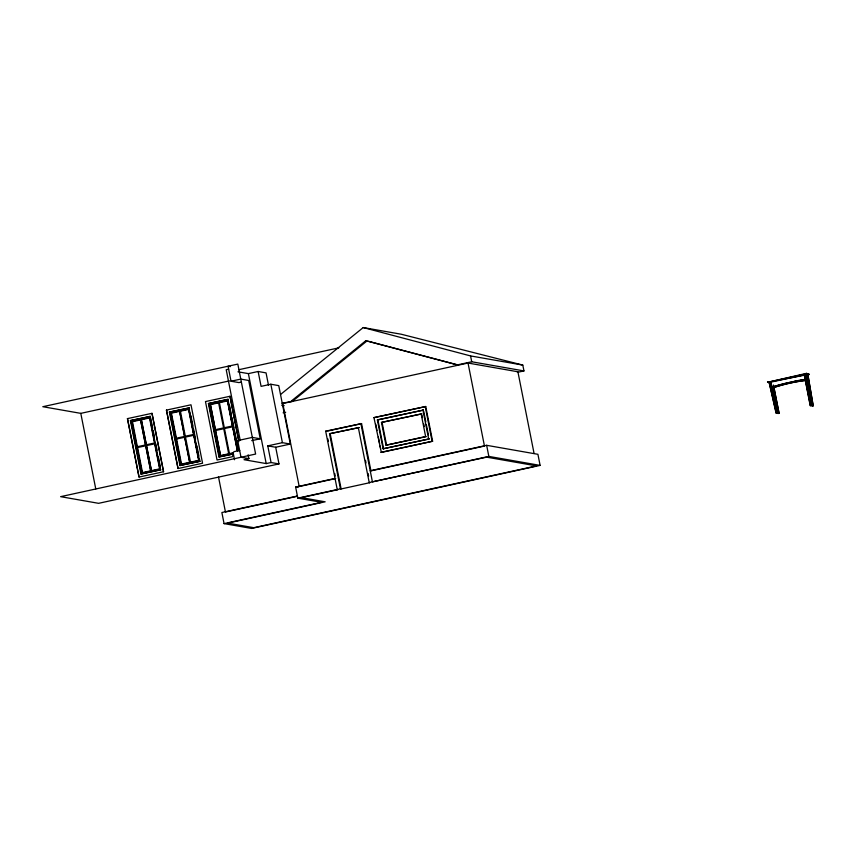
<?xml version="1.0" encoding="UTF-8"?>
<svg xmlns="http://www.w3.org/2000/svg" width="856" height="856" viewBox="0 0 856 856"><rect width="100%" height="100%" fill="white"/><g stroke="black" fill="none" stroke-linecap="round" stroke-linejoin="round"><path stroke-width="1.28" d="M806.352 374.297L806.491 373.355L767.575 382.29L809.348 374.254L806.491 373.355M280.704 394.359L363.222 327.559L401.218 334.225L522.802 365.084L523.958 370.926L517.431 372.349M291.072 401.239L365.822 340.72L367.01 340.923L292.26 401.443L281.934 403.23M228.659 369.214L226.219 369.739L240.161 440.145M238.706 369.728L338.815 347.857M237.957 371.804L248.39 373.623L258.137 371.493L266.055 372.884L268.506 385.275M278.992 463.909L271.074 462.529L267.778 445.869L275.696 447.249L278.992 463.909L98.611 503.328L60.616 496.662L255.623 454.055L237.808 364.089L42.8 406.707L80.796 413.362L229.526 380.867M230.318 366.625L228.06 366.229L231.024 381.22L240.782 379.09L248.689 380.471L260.235 438.786L251.707 440.647M241.381 382.076L238.942 382.6L231.024 381.22M275.696 447.249L290.323 444.061L278.756 385.628L270.838 384.237L261.08 386.366L258.137 371.493M127.458 418.616L151.994 413.32L163.56 471.752L139.036 477.049L127.458 418.616L139.036 477.049M166.46 410.099L190.995 404.802L202.572 463.235L178.037 468.532L166.46 410.099L178.037 468.532M232.586 456.676L217.039 460.004L205.472 401.571L229.996 396.275L238.738 440.423M130.401 420.585L150.367 416.401L130.401 420.585L140.972 474.021L160.949 469.837M169.402 412.068L189.369 407.884L169.402 412.068L179.974 465.504L199.951 461.32L199.427 458.709M232.447 454.215L218.976 456.976L208.404 403.54L227.899 399.281L237.968 450.106M208.404 403.54L228.37 399.367M170.847 412.795L188.802 408.911L199.052 460.678L181.097 464.573L170.922 412.817M232.939 453.273L220.099 456.045L209.848 404.278L227.803 400.383L237.797 450.866M132.412 421.666L140.609 419.9L145.574 444.949L137.367 446.714L132.487 421.676M141.347 419.708L149.554 417.953L154.508 443.001L146.301 444.767L141.347 419.708L146.387 444.778M179.61 411.383L171.414 413.138L176.443 438.208L184.575 436.432L179.61 411.383L184.575 436.432M180.349 411.19L188.555 409.425L193.51 434.484L185.303 436.239L180.423 411.201M210.416 404.62L218.612 402.855L223.577 427.914L215.37 429.669L210.416 404.62L215.37 429.669M219.35 402.662L227.557 400.908L232.511 425.956L224.315 427.722L219.425 402.684M365.822 340.72L457.35 364.902L471.72 361.767L523.958 370.926M534.08 453.509L517.901 371.782L468.029 363.04L282.769 403.518L299.204 486.54L335.734 478.558M283.111 412.795L285.711 412.228M137.538 447.549L145.734 445.783L150.699 470.843L142.492 472.598L137.613 447.56M146.472 445.591L154.679 443.836L159.633 468.885L151.426 470.65L146.472 445.591L151.426 470.65M176.539 439.032L184.736 437.266L189.7 462.315L181.493 464.08L176.614 439.042M215.541 430.504L223.737 428.738L228.702 453.798L220.495 455.553L215.541 430.504L220.57 455.574M232.993 452.856L229.44 453.605L224.475 428.556L232.682 426.791L237.39 450.588M373.944 417.632L425.742 406.536L432.612 441.236L381.359 452.428L373.944 417.632L425.742 406.536M360.858 423.474L372.414 481.853L486.668 457.158L536.541 465.899L253.772 527.692L227.653 523.112L325.152 501.809L301.408 497.636L337.927 489.664L337.232 489.536L325.676 431.167L361.564 423.602L370.926 470.875L484.464 446.062L468.029 363.04M377.378 419.932L423.463 410.078L377.378 419.932L383.092 448.79L429.177 438.935L383.092 448.79M327.677 431.007L361.564 423.602M160.04 469.195L142.096 473.09L131.845 421.323L149.789 417.428L159.965 469.184M267.778 445.869L282.405 442.67L290.323 444.061M140.972 474.021L160.479 469.762L149.896 416.326M179.974 465.504L199.951 461.32M218.976 456.976L231.976 454.14M329.517 433.746L359.006 427.583L329.517 433.746L340.431 488.84L341.127 488.958L369.92 482.666L369.214 482.549L358.311 427.454M381.476 422.415L421.74 413.865L381.476 422.415L385.992 445.206L426.245 436.656M248.154 454.793L248.914 458.634L244.035 459.704L266.205 463.588L271.074 462.529M385.992 445.206L425.625 436.549L421.109 413.748M380.813 452.332L432.612 441.236M770.892 382.161L777.098 412.999L770.796 382.14L804.308 374.896L810.407 405.723L811.221 405.541L805.935 374.543L811.221 405.541M808.941 374.35L806.577 373.772L767.575 382.29L770.347 382.782M808.92 374.746L806.288 375.249M297.278 496.041L221.875 512.519L224.069 523.615L321.578 502.312L297.824 498.149L295.63 487.043L335.028 478.44M224.069 523.615L251.6 528.441L540.115 465.397L537.921 454.301L486.647 445.313L370.22 470.747L370.926 470.875M792.217 381.862L801.965 379.722M771.984 387.18A179.535 174.474 -80.1 0 1 805.293 379.893L805.988 379.743M296.957 496.384L225.449 512.006L218.515 476.985M297.824 498.149L340.431 488.84M369.214 482.549L488.84 456.409L540.115 465.397M777.098 412.999L776.285 413.17L769.17 382.493L776.082 413.138L776.895 412.966M804.308 374.896L810.215 405.68L811.028 405.509M772.305 387.95L778.061 413.491L779.078 413.341L773.738 386.377M806.855 379.058L812.194 406.033L813.2 405.883L807.914 374.885L813.2 405.883M239.776 450.481L234.319 451.572A1.701 1.691 13.5 0 0 233.271 453.134A1.701 1.691 13.5 0 0 233.196 453.455M804.993 374.746L806.78 375.056L807.764 380.053L807.08 380.203L806.684 377.731M805.293 379.893L805.196 379.882A179.535 174.474 -80.1 0 0 771.887 387.158L773.856 387.5A179.535 174.474 -80.1 0 1 806.234 380.332M767.49 381.883L770.261 382.365M771.288 387.329L773.76 387.49A179.535 174.474 -80.1 0 1 806.138 380.321M812.194 406.033L809.594 391.941M363.222 327.559L470.565 355.925L522.802 365.084M779.078 413.341L773.364 385.007M778.061 413.491L773.653 393.097M457.35 364.902L458.538 365.116L368.305 341.266M281.71 405.252L284.203 405.69M229.996 396.275L238.845 441.696M227.803 400.383L237.711 450.845M325.676 431.167L326.371 431.285M188.802 408.911L199.052 460.678M232.436 425.946L227.471 400.897M232.682 426.791L237.315 450.577M151.994 413.32L163.56 471.752M260.235 438.786L252.327 437.395L237.701 440.594L240.996 457.254L248.914 458.634M145.488 444.938L140.534 419.889M145.734 445.783L150.699 470.843M189.7 462.315L184.661 437.255M295.63 487.043L298.123 487.481M772.497 387.982L773.075 390.539M807.561 381.669L808.064 384.237M808.578 386.805L809.081 389.373M470.565 355.925L471.72 361.767M486.647 445.313L488.84 456.409M425.197 406.44L432.066 441.14M423.731 411.383L425.807 421.88M426.32 424.501L428.407 434.998M422.918 409.981L428.642 438.839M421.987 415.128L422.49 417.664M423.741 423.998L424.244 426.523M382.097 422.522L386.612 445.323M377.913 420.029L383.638 448.886M375.763 424.159L377.036 430.579M378.309 437.009L379.583 443.429M380.096 445.997L380.599 448.576M365.501 460.368L366.026 463M368.101 473.486L368.615 476.107M330.223 433.874L341.127 488.958M327.891 438.957L328.394 441.514M334.717 473.454L335.231 476.011M270.838 384.237L282.405 442.67M248.39 373.623L266.205 463.588M229.397 404.578L231.462 415M231.976 417.61L234.041 428.032M234.565 430.643L238.428 450.192M233.303 453.509L234.544 459.736M208.864 403.625L219.446 457.061M190.909 415.706L192.975 426.127M193.499 428.738L195.564 439.16M196.848 445.676L198.913 456.109M188.898 407.798L199.48 461.234M169.863 412.143L180.445 465.578M150.624 417.707L152.689 428.139M153.203 430.739L154.497 437.255M155.781 443.772L157.076 450.288M158.36 456.804L160.425 467.237M130.861 420.671L141.443 474.106M80.796 413.362L95.776 488.979M233.271 453.134L233.228 453.83M232.768 455.734L232.736 455.36A1.701 1.691 13.5 0 1 233.239 454.172M193.681 435.308L185.474 437.074L190.514 462.144L198.635 460.368L193.681 435.308"/></g></svg>
